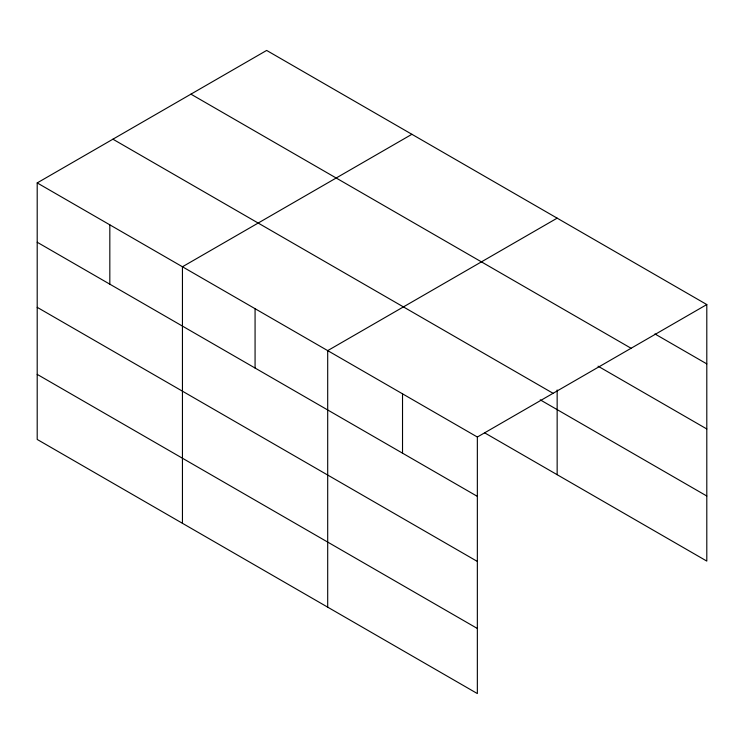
<?xml version="1.0" encoding="UTF-8"?>
<svg xmlns="http://www.w3.org/2000/svg" width="744" height="744" viewBox="0 0 744 744"><rect width="100%" height="100%" fill="white"/><g stroke="black" fill="none" stroke-linecap="round" stroke-linejoin="round"><path stroke-width="1.12" d="M37.2 182.912L477.35 437.026L477.35 693.566L37.2 439.444L37.2 182.912L266.65 50.434L706.8 304.556L706.8 561.088L484.521 432.766M411.897 134.292L182.447 266.771L182.447 523.302M557.154 218.15L327.695 350.629L327.695 607.16M477.35 437.026L706.8 304.556M654.925 333.944L706.8 363.89M190.929 94.153L631.079 348.266M598.055 366.188L706.8 428.972M112.921 139.193L553.071 393.306M540.237 399.853L706.8 496.016M37.2 242.246L477.35 496.369M37.2 307.328L477.35 561.441M37.2 374.372L477.35 628.485M557.154 389.968L557.154 474.691M402.523 393.827L402.523 453.17M255.071 308.695L255.071 368.038M109.824 224.837L109.824 284.18"/></g></svg>
